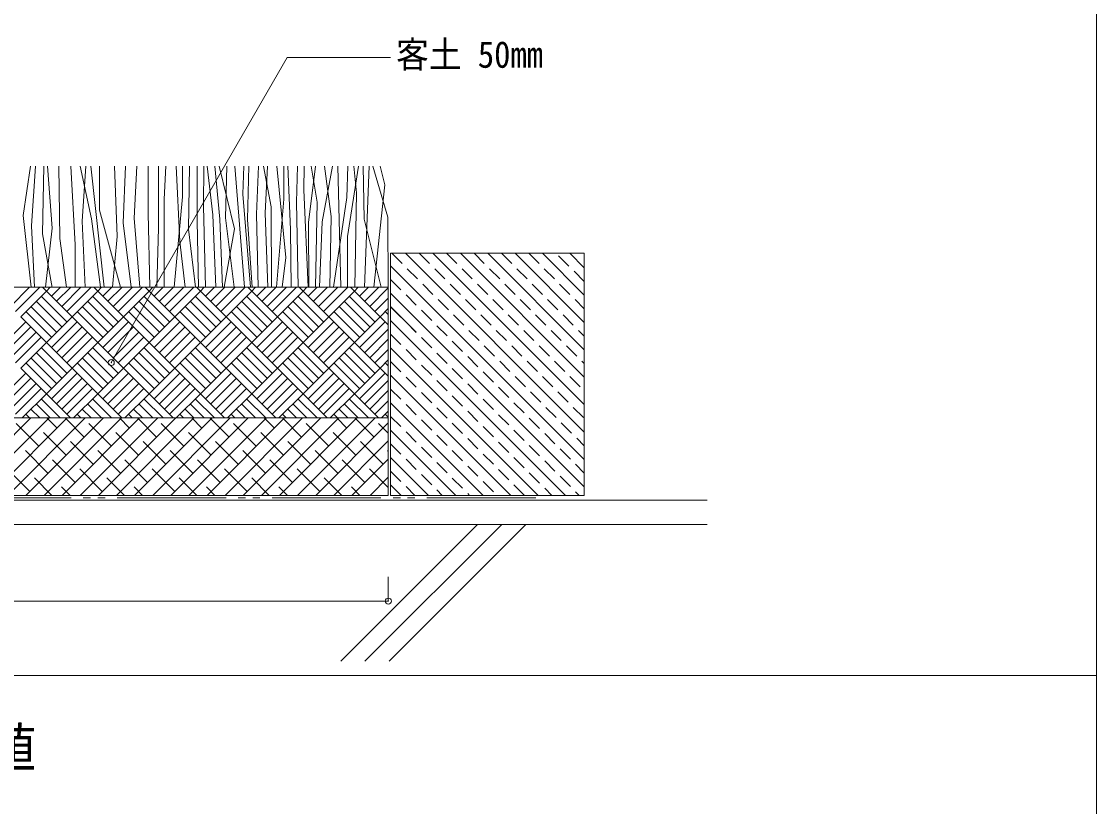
# Model space of a CAD drawing. Units: millimetres, scale not verified. Extents: x -1025 to 21313, y -14570 to 806.
# Drawn here: x 570.3 to 1014.4, y -14.8 to 309.5 of the extents above; entities that cross this region are included whole.
import ezdxf
from ezdxf.enums import TextEntityAlignment as Align

# ---------------------------------------------------------------- set-up
doc = ezdxf.new("R2010")
doc.units = ezdxf.units.MM
doc.header["$LTSCALE"] = 5
doc.header["$PDMODE"] = 32
doc.header["$PDSIZE"] = 2.5
doc.linetypes.add('DASHED1', pattern=[1.8, 1.2, -0.6])
doc.linetypes.add('DOUBLE_CHAIN2', pattern=[12.8, 9, -1, 0.6, -0.6, 0.6, -1])
for name, color, linetype, lineweight in [('1-0', 9, 'Continuous', 18), ('1-C_DIM', 4, 'Continuous', 18), ('1-D_TXT', 7, 'Continuous', 9), ('F-0', 7, 'Continuous', 18)]:
    doc.layers.add(name, color=color, linetype=linetype, lineweight=lineweight)
doc.layers.add('E-D_TXT', color=7, linetype='Continuous')
doc.styles.add('ＭＳ ゴシック', font='')
doc.styles.get('ＭＳ ゴシック').set_extended_font_data('MS Gothic')

msp = doc.modelspace()

# ---------------------------------------------------------------- linework, layer by layer
at = {"layer": '1-0', "color": 3, "lineweight": 9}
for p, q in [((570.993, 229.358), (573.952, 249.696)), ((574.442, 225.035), (576.114, 249.696)), ((579.004, 221.776), (579.531, 249.696)), ((582.953, 224.107), (581.004, 249.696)), ((586.173, 219.821), (585.683, 249.696)), ((592.432, 217.252), (590.69, 249.696)), ((599.141, 227.899), (594.518, 249.696)), ((595.297, 226.99), (596.881, 249.696)), ((604.413, 199.696), (598.991, 249.696)), ((602.466, 231.552), (602.466, 249.696)), ((609.788, 220.607), (608.776, 249.696)), ((612.242, 226.338), (613.215, 249.696)), ((616.789, 228.191), (617.876, 249.696)), ((622.67, 230.249), (622.67, 249.696)), ((626.852, 224.107), (626.852, 249.696)), ((629.187, 236.114), (629.921, 249.696)), ((635.705, 218.518), (634.146, 249.696)), ((636.769, 237.087), (636.769, 249.696)), ((639.249, 223.67), (639.747, 249.696)), ((642.874, 226.99), (642.874, 249.696)), ((645.542, 233.208), (645.668, 249.696)), ((649.391, 229.597), (647.054, 249.696)), ((652.202, 227.817), (650.16, 249.696)), ((658.227, 223.853), (652.008, 249.696)), ((654.605, 228.294), (655.07, 249.696)), ((662.369, 199.696), (658.48, 249.696)), ((661.715, 238.123), (662.128, 249.696)), ((663.729, 227.642), (664.162, 249.696)), ((667.423, 229.878), (668.249, 249.696)), ((673.448, 232.891), (670.261, 249.696)), ((670.898, 230.249), (671.871, 249.696)), ((679.473, 211.961), (675.836, 249.696)), ((678.719, 236.114), (678.719, 249.696)), ((681.376, 223.536), (680.329, 249.696)), ((683.933, 234.811), (684.325, 249.696)), ((686.925, 239.867), (687.064, 249.696)), ((688.828, 226.39), (691.688, 249.696)), ((692.405, 234.811), (689.982, 249.696)), ((694.536, 226.707), (698.728, 249.696)), ((698.271, 228.945), (695.457, 249.696)), ((702.164, 199.696), (700.974, 249.696)), ((704.684, 236.696), (705.055, 249.696)), ((705.001, 220.682), (709.486, 249.696)), ((708.699, 238.721), (707.531, 249.696)), ((711.819, 227.817), (711.398, 249.696)), ((711.985, 199.696), (713.884, 249.696)), ((720.43, 241.98), (718.501, 249.696)), ((688.679, 199.696), (686.925, 239.867)), ((715.876, 199.696), (720.43, 241.98)), ((629.187, 199.696), (629.187, 236.114)), ((633.331, 199.696), (636.769, 237.087)), ((664.878, 199.696), (661.715, 238.123)), ((675.58, 199.696), (678.719, 236.114)), ((699.242, 199.696), (704.684, 236.696)), ((708.069, 199.696), (708.699, 238.721)), ((611.211, 199.696), (602.466, 231.552)), ((646.329, 199.696), (645.542, 233.208)), ((673.605, 199.696), (673.448, 232.891)), ((684.595, 199.696), (683.933, 234.811)), ((691.767, 199.696), (692.405, 234.811)), ((574.256, 199.696), (570.993, 229.358)), ((596.628, 199.696), (595.297, 226.99)), ((602.981, 199.696), (599.141, 227.899)), ((619.122, 199.751), (616.789, 228.191)), ((623.269, 199.696), (622.67, 230.249)), ((643.467, 199.696), (642.874, 226.99)), ((650.587, 199.696), (649.391, 229.597)), ((653.295, 199.696), (652.202, 227.817)), ((658.18, 199.696), (654.605, 228.294)), ((665.552, 199.696), (663.729, 227.642)), ((668.049, 199.696), (667.423, 229.878)), ((672.12, 199.696), (670.898, 230.249)), ((693.443, 199.696), (694.536, 226.707)), ((697.662, 199.696), (698.271, 228.945)), ((718.928, 199.696), (711.819, 227.817)), ((574.442, 225.035), (575.62, 199.696)), ((580.181, 199.751), (582.953, 224.107)), ((615.643, 199.696), (612.242, 226.338)), ((626.146, 199.696), (626.852, 224.107)), ((642.166, 199.751), (639.249, 223.67)), ((653.991, 199.696), (658.227, 223.853)), ((681.69, 199.696), (681.376, 223.536)), ((688.988, 199.696), (688.828, 226.39)), ((582.914, 199.617), (579.004, 221.776)), ((588.856, 199.696), (586.173, 219.821)), ((607.939, 199.696), (609.788, 220.607)), ((637.856, 199.696), (635.705, 218.518)), ((705.001, 199.696), (705.001, 220.682)), ((592.432, 199.696), (592.432, 217.252)), ((677.921, 199.696), (679.473, 211.961))]:
    msp.add_line(p, q, dxfattribs=at)
at = {"layer": '1-0', "color": 7}
for p, q in [((722.809, 213.696), (802.809, 213.696)), ((722.809, 213.696), (722.809, 113.696)), ((728.974, 213.696), (802.809, 139.862)), ((740.288, 213.696), (802.809, 151.176)), ((751.602, 213.696), (802.809, 162.489)), ((762.916, 213.696), (802.809, 173.803)), ((774.229, 213.696), (802.809, 185.117)), ((802.809, 196.43), (785.543, 213.696)), ((802.809, 207.744), (796.857, 213.696)), ((802.809, 113.696), (802.809, 213.696)), ((722.809, 208.548), (802.809, 128.548)), ((721.844, 200.696), (721.844, 113.696)), ((721.809, 199.696), (106.547, 199.696)), ((722.809, 197.234), (802.809, 117.234)), ((722.809, 185.921), (795.033, 113.696)), ((722.809, 174.607), (783.72, 113.696)), ((722.809, 163.293), (772.406, 113.696)), ((761.092, 113.696), (722.809, 151.98)), ((722.809, 140.666), (749.778, 113.696)), ((722.809, 129.352), (738.465, 113.696)), ((722.809, 118.038), (727.151, 113.696)), ((106.547, 111.696), (853.52, 111.696)), ((722.809, 113.696), (802.809, 113.696)), ((106.547, 101.696), (853.52, 101.696)), ((758.677, 101.696), (702.186, 45.205)), ((768.677, 101.696), (712.186, 45.205)), ((778.677, 101.696), (722.186, 45.205))]:
    msp.add_line(p, q, dxfattribs=at)
at = {"layer": '1-0', "color": 7, "linetype": 'DASHED1'}
for p, q in [((723.318, 213.696), (802.809, 134.205)), ((734.631, 213.696), (802.809, 145.519)), ((745.945, 213.696), (802.809, 156.832)), ((757.259, 213.696), (802.809, 168.146)), ((768.572, 213.696), (802.809, 179.46)), ((779.886, 213.696), (802.809, 190.774)), ((802.809, 202.087), (791.2, 213.696)), ((722.809, 202.891), (802.809, 122.891)), ((722.809, 191.578), (800.69, 113.696)), ((722.809, 180.264), (789.376, 113.696)), ((722.809, 168.95), (778.063, 113.696)), ((722.809, 157.636), (766.749, 113.696)), ((722.809, 146.323), (755.435, 113.696)), ((722.809, 135.009), (744.122, 113.696)), ((722.809, 123.695), (732.808, 113.696))]:
    msp.add_line(p, q, dxfattribs=at)
at = {"layer": '1-0'}
for p, q in [((697.682, 200.688), (697.69, 200.696)), ((565.716, 191.759), (573.654, 199.696)), ((567.837, 189.637), (577.896, 199.696)), ((569.959, 187.516), (580.565, 198.122)), ((589.051, 185.395), (578.444, 196.001)), ((580.565, 198.122), (578.992, 199.696)), ((580.565, 198.122), (582.139, 199.696)), ((580.565, 198.122), (591.172, 187.516)), ((582.687, 196.001), (586.382, 199.696)), ((584.808, 193.88), (590.624, 199.696)), ((586.929, 191.759), (594.867, 199.696)), ((589.051, 189.637), (599.11, 199.696)), ((591.172, 187.516), (601.779, 198.122)), ((610.264, 185.395), (599.657, 196.001)), ((601.779, 198.122), (600.205, 199.696)), ((601.779, 198.122), (603.352, 199.696)), ((601.779, 198.122), (612.385, 187.516)), ((603.9, 196.001), (607.595, 199.696)), ((606.021, 193.88), (611.837, 199.696)), ((608.143, 191.759), (616.08, 199.696)), ((610.264, 189.637), (620.323, 199.696)), ((612.385, 187.516), (622.992, 198.122)), ((631.477, 185.395), (620.871, 196.001)), ((622.992, 198.122), (621.418, 199.696)), ((622.992, 198.122), (624.565, 199.696)), ((622.992, 198.122), (633.598, 187.516)), ((625.113, 196.001), (628.808, 199.696)), ((627.234, 193.88), (633.051, 199.696)), ((629.356, 191.759), (637.293, 199.696)), ((631.477, 189.637), (641.536, 199.696)), ((633.598, 187.516), (644.205, 198.122)), ((652.69, 185.395), (642.084, 196.001)), ((644.205, 198.122), (642.631, 199.696)), ((644.205, 198.122), (645.779, 199.696)), ((644.205, 198.122), (654.812, 187.516)), ((646.326, 196.001), (650.021, 199.696)), ((648.448, 193.88), (654.264, 199.696)), ((650.569, 191.759), (658.507, 199.696)), ((652.69, 189.637), (662.749, 199.696)), ((654.812, 187.516), (665.418, 198.122)), ((673.904, 185.395), (663.297, 196.001)), ((665.418, 198.122), (663.845, 199.696)), ((665.418, 198.122), (666.992, 199.696)), ((665.418, 198.122), (676.025, 187.516)), ((667.54, 196.001), (671.234, 199.696)), ((669.661, 193.88), (675.589, 199.808)), ((671.782, 191.759), (679.72, 199.696)), ((673.904, 189.637), (683.962, 199.696)), ((676.025, 187.516), (686.631, 198.122)), ((695.117, 185.395), (684.51, 196.001)), ((686.631, 198.122), (685.058, 199.696)), ((686.631, 198.122), (688.205, 199.696)), ((686.631, 198.122), (697.238, 187.516)), ((688.753, 196.001), (692.448, 199.696)), ((690.874, 193.88), (696.69, 199.696)), ((692.995, 191.759), (700.933, 199.696)), ((695.117, 189.637), (705.176, 199.696)), ((697.238, 187.516), (707.845, 198.122)), ((716.33, 185.395), (705.723, 196.001)), ((707.845, 198.122), (706.271, 199.696)), ((707.845, 198.122), (709.418, 199.696)), ((707.845, 198.122), (718.451, 187.516)), ((709.966, 196.001), (713.661, 199.696)), ((712.087, 193.88), (717.904, 199.696)), ((714.209, 191.759), (721.844, 199.394)), ((584.808, 181.152), (574.201, 191.759)), ((586.929, 183.273), (576.323, 193.88)), ((606.021, 181.152), (595.415, 191.759)), ((608.143, 183.273), (597.536, 193.88)), ((627.234, 181.152), (616.628, 191.759)), ((629.356, 183.273), (618.749, 193.88)), ((648.448, 181.152), (637.841, 191.759)), ((650.569, 183.273), (639.962, 193.88)), ((669.661, 181.152), (659.054, 191.759)), ((671.782, 183.273), (661.176, 193.88)), ((690.874, 181.152), (680.267, 191.759)), ((692.995, 183.273), (682.389, 193.88)), ((712.087, 181.152), (701.481, 191.759)), ((714.209, 183.273), (703.602, 193.88)), ((716.33, 189.637), (721.844, 195.151)), ((733.3, 181.152), (722.694, 191.759)), ((580.565, 176.909), (569.959, 187.516)), ((582.687, 179.031), (572.08, 189.637)), ((580.565, 176.909), (591.172, 187.516)), ((601.779, 176.909), (591.172, 187.516)), ((603.9, 179.031), (593.293, 189.637)), ((601.779, 176.909), (612.385, 187.516)), ((622.992, 176.909), (612.385, 187.516)), ((625.113, 179.031), (614.507, 189.637)), ((622.992, 176.909), (633.598, 187.516)), ((644.205, 176.909), (633.598, 187.516)), ((646.326, 179.031), (635.72, 189.637)), ((644.205, 176.909), (654.812, 187.516)), ((665.418, 176.909), (654.812, 187.516)), ((667.54, 179.031), (656.933, 189.637)), ((665.418, 176.909), (676.025, 187.516)), ((686.631, 176.909), (676.025, 187.516)), ((688.753, 179.031), (678.146, 189.637)), ((686.631, 176.909), (697.238, 187.516)), ((707.845, 176.909), (697.238, 187.516)), ((709.966, 179.031), (699.359, 189.637)), ((707.845, 176.909), (718.451, 187.516)), ((718.451, 187.516), (721.844, 190.909)), ((721.844, 184.123), (718.451, 187.516)), ((721.844, 188.366), (720.573, 189.637)), ((561.474, 174.788), (572.08, 185.395)), ((563.595, 172.667), (574.201, 183.273)), ((582.687, 174.788), (593.293, 185.395)), ((584.808, 172.667), (595.415, 183.273)), ((603.9, 174.788), (614.507, 185.395)), ((606.021, 172.667), (616.628, 183.273)), ((625.113, 174.788), (635.72, 185.395)), ((627.234, 172.667), (637.841, 183.273)), ((646.326, 174.788), (656.933, 185.395)), ((648.448, 172.667), (659.054, 183.273)), ((667.54, 174.788), (678.146, 185.395)), ((669.661, 172.667), (680.267, 183.273)), ((688.753, 174.788), (699.359, 185.395)), ((690.874, 172.667), (701.481, 183.273)), ((709.966, 174.788), (720.573, 185.395)), ((712.087, 172.667), (721.844, 182.424)), ((565.716, 170.545), (576.323, 181.152)), ((567.837, 168.424), (578.444, 179.031)), ((586.929, 170.545), (597.536, 181.152)), ((589.051, 168.424), (599.657, 179.031)), ((608.143, 170.545), (618.749, 181.152)), ((610.264, 168.424), (620.871, 179.031)), ((629.356, 170.545), (639.962, 181.152)), ((631.477, 168.424), (642.084, 179.031)), ((650.569, 170.545), (661.176, 181.152)), ((652.69, 168.424), (663.297, 179.031)), ((671.782, 170.545), (682.389, 181.152)), ((673.904, 168.424), (684.51, 179.031)), ((692.995, 170.545), (703.602, 181.152)), ((695.117, 168.424), (705.723, 179.031)), ((714.209, 170.545), (721.844, 178.181)), ((569.959, 166.303), (580.565, 176.909)), ((589.051, 164.181), (578.444, 174.788)), ((580.565, 176.909), (591.172, 166.303)), ((591.172, 166.303), (601.779, 176.909)), ((610.264, 164.181), (599.657, 174.788)), ((601.779, 176.909), (612.385, 166.303)), ((612.385, 166.303), (622.992, 176.909)), ((631.477, 164.181), (620.871, 174.788)), ((622.992, 176.909), (633.598, 166.303)), ((633.598, 166.303), (644.205, 176.909)), ((652.69, 164.181), (642.084, 174.788)), ((644.205, 176.909), (654.812, 166.303)), ((654.812, 166.303), (665.418, 176.909)), ((673.904, 164.181), (663.297, 174.788)), ((665.418, 176.909), (676.025, 166.303)), ((676.025, 166.303), (686.631, 176.909)), ((695.117, 164.181), (684.51, 174.788)), ((686.631, 176.909), (697.238, 166.303)), ((697.238, 166.303), (707.845, 176.909)), ((716.33, 164.181), (705.723, 174.788)), ((707.845, 176.909), (718.451, 166.303)), ((716.33, 168.424), (721.844, 173.938)), ((584.808, 159.939), (574.201, 170.545)), ((586.929, 162.06), (576.323, 172.667)), ((606.021, 159.939), (595.415, 170.545)), ((608.143, 162.06), (597.536, 172.667)), ((627.234, 159.939), (616.628, 170.545)), ((629.356, 162.06), (618.749, 172.667)), ((648.448, 159.939), (637.841, 170.545)), ((650.569, 162.06), (639.962, 172.667)), ((669.661, 159.939), (659.054, 170.545)), ((671.782, 162.06), (661.176, 172.667)), ((690.874, 159.939), (680.267, 170.545)), ((692.995, 162.06), (682.389, 172.667)), ((712.087, 159.939), (701.481, 170.545)), ((714.209, 162.06), (703.602, 172.667)), ((718.451, 166.303), (721.844, 169.696)), ((580.565, 155.696), (569.959, 166.303)), ((582.687, 157.817), (572.08, 168.424)), ((580.565, 155.696), (591.172, 166.303)), ((601.779, 155.696), (591.172, 166.303)), ((603.9, 157.817), (593.293, 168.424)), ((601.779, 155.696), (612.385, 166.303)), ((622.992, 155.696), (612.385, 166.303)), ((625.113, 157.817), (614.507, 168.424)), ((622.992, 155.696), (633.598, 166.303)), ((644.205, 155.696), (633.598, 166.303)), ((646.326, 157.817), (635.72, 168.424)), ((644.205, 155.696), (654.812, 166.303)), ((665.418, 155.696), (654.812, 166.303)), ((667.54, 157.817), (656.933, 168.424)), ((665.418, 155.696), (676.025, 166.303)), ((686.631, 155.696), (676.025, 166.303)), ((688.753, 157.817), (678.146, 168.424)), ((686.631, 155.696), (697.238, 166.303)), ((707.845, 155.696), (697.238, 166.303)), ((709.966, 157.817), (699.359, 168.424)), ((707.845, 155.696), (718.451, 166.303)), ((721.844, 162.91), (718.451, 166.303)), ((721.844, 167.152), (720.573, 168.424)), ((572.08, 164.181), (561.474, 153.575)), ((574.201, 162.06), (563.595, 151.453)), ((576.323, 159.939), (565.716, 149.332)), ((593.293, 164.181), (582.687, 153.575)), ((595.415, 162.06), (584.808, 151.453)), ((597.536, 159.939), (586.929, 149.332)), ((614.507, 164.181), (603.9, 153.575)), ((616.628, 162.06), (606.021, 151.453)), ((618.749, 159.939), (608.143, 149.332)), ((635.72, 164.181), (625.113, 153.575)), ((637.841, 162.06), (627.234, 151.453)), ((639.962, 159.939), (629.356, 149.332)), ((656.933, 164.181), (646.326, 153.575)), ((659.054, 162.06), (648.448, 151.453)), ((661.176, 159.939), (650.569, 149.332)), ((678.146, 164.181), (667.54, 153.575)), ((680.267, 162.06), (669.661, 151.453)), ((682.389, 159.939), (671.782, 149.332)), ((699.359, 164.181), (688.753, 153.575)), ((701.481, 162.06), (690.874, 151.453)), ((703.602, 159.939), (692.995, 149.332)), ((720.573, 164.181), (709.966, 153.575)), ((721.844, 161.21), (712.087, 151.453)), ((578.444, 157.817), (567.837, 147.211)), ((580.565, 155.696), (570.565, 145.696)), ((590.565, 145.696), (580.565, 155.696)), ((599.657, 157.817), (589.051, 147.211)), ((601.779, 155.696), (591.779, 145.696)), ((611.779, 145.696), (601.779, 155.696)), ((620.871, 157.817), (610.264, 147.211)), ((622.992, 155.696), (612.992, 145.696)), ((632.992, 145.696), (622.992, 155.696)), ((642.084, 157.817), (631.477, 147.211)), ((644.205, 155.696), (634.205, 145.696)), ((654.205, 145.696), (644.205, 155.696)), ((663.297, 157.817), (652.69, 147.211)), ((665.418, 155.696), (655.418, 145.696)), ((675.418, 145.696), (665.418, 155.696)), ((684.51, 157.817), (673.904, 147.211)), ((686.631, 155.696), (676.631, 145.696)), ((696.631, 145.696), (686.631, 155.696)), ((705.723, 157.817), (695.117, 147.211)), ((707.845, 155.696), (697.845, 145.696)), ((717.845, 145.696), (707.845, 155.696)), ((721.844, 156.968), (714.209, 149.332)), ((576.323, 151.453), (582.08, 145.696)), ((578.444, 153.575), (586.323, 145.696)), ((597.536, 151.453), (603.293, 145.696)), ((599.657, 153.575), (607.536, 145.696)), ((618.749, 151.453), (624.507, 145.696)), ((620.871, 153.575), (628.749, 145.696)), ((639.962, 151.453), (645.72, 145.696)), ((642.084, 153.575), (649.962, 145.696)), ((661.176, 151.453), (666.933, 145.696)), ((663.297, 153.575), (671.176, 145.696)), ((682.389, 151.453), (688.146, 145.696)), ((684.51, 153.575), (692.389, 145.696)), ((703.602, 151.453), (709.359, 145.696)), ((705.723, 153.575), (713.602, 145.696)), ((721.844, 152.725), (716.33, 147.211)), ((572.08, 147.211), (573.595, 145.696)), ((574.201, 149.332), (577.837, 145.696)), ((593.293, 147.211), (594.808, 145.696)), ((595.415, 149.332), (599.051, 145.696)), ((614.507, 147.211), (616.021, 145.696)), ((616.628, 149.332), (620.264, 145.696)), ((635.72, 147.211), (637.234, 145.696)), ((637.841, 149.332), (641.477, 145.696)), ((656.933, 147.211), (658.448, 145.696)), ((659.054, 149.332), (662.69, 145.696)), ((678.146, 147.211), (679.661, 145.696)), ((680.267, 149.332), (683.904, 145.696)), ((699.359, 147.211), (700.874, 145.696)), ((701.481, 149.332), (705.117, 145.696)), ((721.844, 148.482), (719.058, 145.696)), ((720.573, 147.211), (721.844, 145.939))]:
    msp.add_line(p, q, dxfattribs=at)
at = {"layer": '1-0', "color": 2}
for p, q in [((106.547, 145.696), (721.844, 145.696)), ((106.547, 113.661), (721.844, 113.661))]:
    msp.add_line(p, q, dxfattribs=at)
at = {"layer": '1-0', "color": 3}
for p, q in [((542.18, 113.696), (574.18, 145.696)), ((549.664, 113.696), (581.664, 145.696)), ((557.147, 113.696), (589.147, 145.696)), ((564.631, 113.696), (596.631, 145.696)), ((577.487, 134.037), (568.133, 143.391)), ((572.115, 113.696), (604.114, 145.696)), ((579.598, 113.696), (611.598, 145.696)), ((584.971, 141.52), (580.795, 145.696)), ((587.082, 113.696), (619.081, 145.696)), ((596.196, 137.778), (588.278, 145.696)), ((594.565, 113.696), (626.565, 145.696)), ((607.422, 134.037), (598.067, 143.391)), ((602.049, 113.696), (634.048, 145.696)), ((609.532, 113.696), (641.532, 145.696)), ((614.905, 141.52), (610.729, 145.696)), ((617.016, 113.696), (649.015, 145.696)), ((626.131, 137.778), (618.213, 145.696)), ((624.499, 113.696), (656.499, 145.696)), ((637.356, 134.037), (628.001, 143.391)), ((631.983, 113.696), (663.982, 145.696)), ((639.466, 113.696), (671.466, 145.696)), ((644.839, 141.52), (640.663, 145.696)), ((646.95, 113.696), (678.95, 145.696)), ((656.065, 137.778), (648.147, 145.696)), ((654.433, 113.696), (686.433, 145.696)), ((667.29, 134.037), (657.936, 143.391)), ((661.917, 113.696), (693.917, 145.696)), ((669.401, 113.696), (701.4, 145.696)), ((674.774, 141.52), (670.597, 145.696)), ((676.884, 113.696), (708.884, 145.696)), ((685.999, 137.778), (678.081, 145.696)), ((684.368, 113.696), (716.367, 145.696)), ((697.224, 134.037), (687.87, 143.391)), ((691.851, 113.696), (721.844, 143.689)), ((704.708, 141.52), (700.531, 145.696)), ((715.933, 137.778), (708.015, 145.696)), ((721.844, 139.35), (717.804, 143.391)), ((721.844, 113.696), (721.844, 145.696)), ((588.713, 130.295), (579.358, 139.649)), ((618.647, 130.295), (609.293, 139.649)), ((648.581, 130.295), (639.227, 139.649)), ((678.515, 130.295), (669.161, 139.649)), ((708.449, 130.295), (699.095, 139.649)), ((599.938, 126.553), (590.584, 135.907)), ((629.872, 126.553), (620.518, 135.907)), ((659.806, 126.553), (650.452, 135.907)), ((689.741, 126.553), (680.386, 135.907)), ((699.335, 113.696), (721.844, 136.206)), ((719.675, 126.553), (710.32, 135.907)), ((581.229, 122.811), (571.875, 132.166)), ((611.163, 122.811), (601.809, 132.166)), ((641.098, 122.811), (631.743, 132.166)), ((671.032, 122.811), (661.677, 132.166)), ((700.966, 122.811), (691.611, 132.166)), ((721.844, 131.867), (721.546, 132.166)), ((573.746, 115.328), (564.391, 124.682)), ((592.455, 119.069), (583.1, 128.424)), ((603.68, 115.328), (594.325, 124.682)), ((622.389, 119.069), (613.034, 128.424)), ((633.614, 115.328), (624.26, 124.682)), ((652.323, 119.069), (642.968, 128.424)), ((663.548, 115.328), (654.194, 124.682)), ((682.257, 119.069), (672.903, 128.424)), ((693.482, 115.328), (684.128, 124.682)), ((712.191, 119.069), (702.837, 128.424)), ((706.818, 113.696), (721.844, 128.722)), ((721.844, 116.9), (714.062, 124.682)), ((582.86, 113.696), (575.617, 120.94)), ((612.795, 113.696), (605.551, 120.94)), ((642.729, 113.696), (635.485, 120.94)), ((672.663, 113.696), (665.419, 120.94)), ((702.597, 113.696), (695.353, 120.94)), ((714.302, 113.696), (721.844, 121.239)), ((590.344, 113.696), (586.842, 117.199)), ((620.278, 113.696), (616.776, 117.199)), ((650.212, 113.696), (646.71, 117.199)), ((680.146, 113.696), (676.644, 117.199)), ((710.081, 113.696), (706.579, 117.199))]:
    msp.add_line(p, q, dxfattribs=at)
at = {"layer": '1-0', "color": 7, "linetype": 'DOUBLE_CHAIN2'}
msp.add_line((782.809, 112.696), (106.547, 112.696), dxfattribs=at)
at = {"layer": '1-0', "color": 3, "lineweight": 9}
msp.add_lwpolyline([(721.809, 199.696), (721.649, 228.61), (715.464, 249.696)], dxfattribs=at)
at = {"layer": '1-C_DIM'}
for p, q in [((721.844, 80.002), (721.844, 70.002)), ((721.844, 70.002), (221.844, 70.002))]:
    msp.add_line(p, q, dxfattribs=at)
msp.add_point((721.844, 70.002), dxfattribs=at)
at = {"layer": '1-D_TXT', "color": 4}
for p in [(607.386, 168.572), (722.809, 294.547)]:
    msp.add_line(p, (680.117, 294.547), dxfattribs=at)
at = {"layer": '1-D_TXT'}
msp.add_point((607.386, 168.572), dxfattribs=at)
at = {"layer": 'F-0', "color": 4, "lineweight": 9}
msp.add_line((9.44, 39.259), (1014.44, 39.259), dxfattribs=at)
at = {"layer": 'F-0'}
msp.add_lwpolyline([(1014.44, 698.009), (1014.44, 39.259), (1014.44, -619.491)], dxfattribs=at)

# ---------------------------------------------------------------- texts
at = {"layer": '1-D_TXT', "style": 'ＭＳ ゴシック', "width": 0.9}
msp.add_text('客土 50mm', height=11, dxfattribs=at).set_placement((725.087, 287.047), align=Align.BOTTOM_LEFT)
at = {"layer": 'E-D_TXT', "style": 'ＭＳ ゴシック', "width": 0.9}
msp.add_text('保水セラミックスパネル『グリーンビズ基盤』の物理的数値', height=16.5, dxfattribs=at).set_placement((29.427, -3.9), align=Align.BOTTOM_LEFT)

doc.saveas('drawing.dxf')
